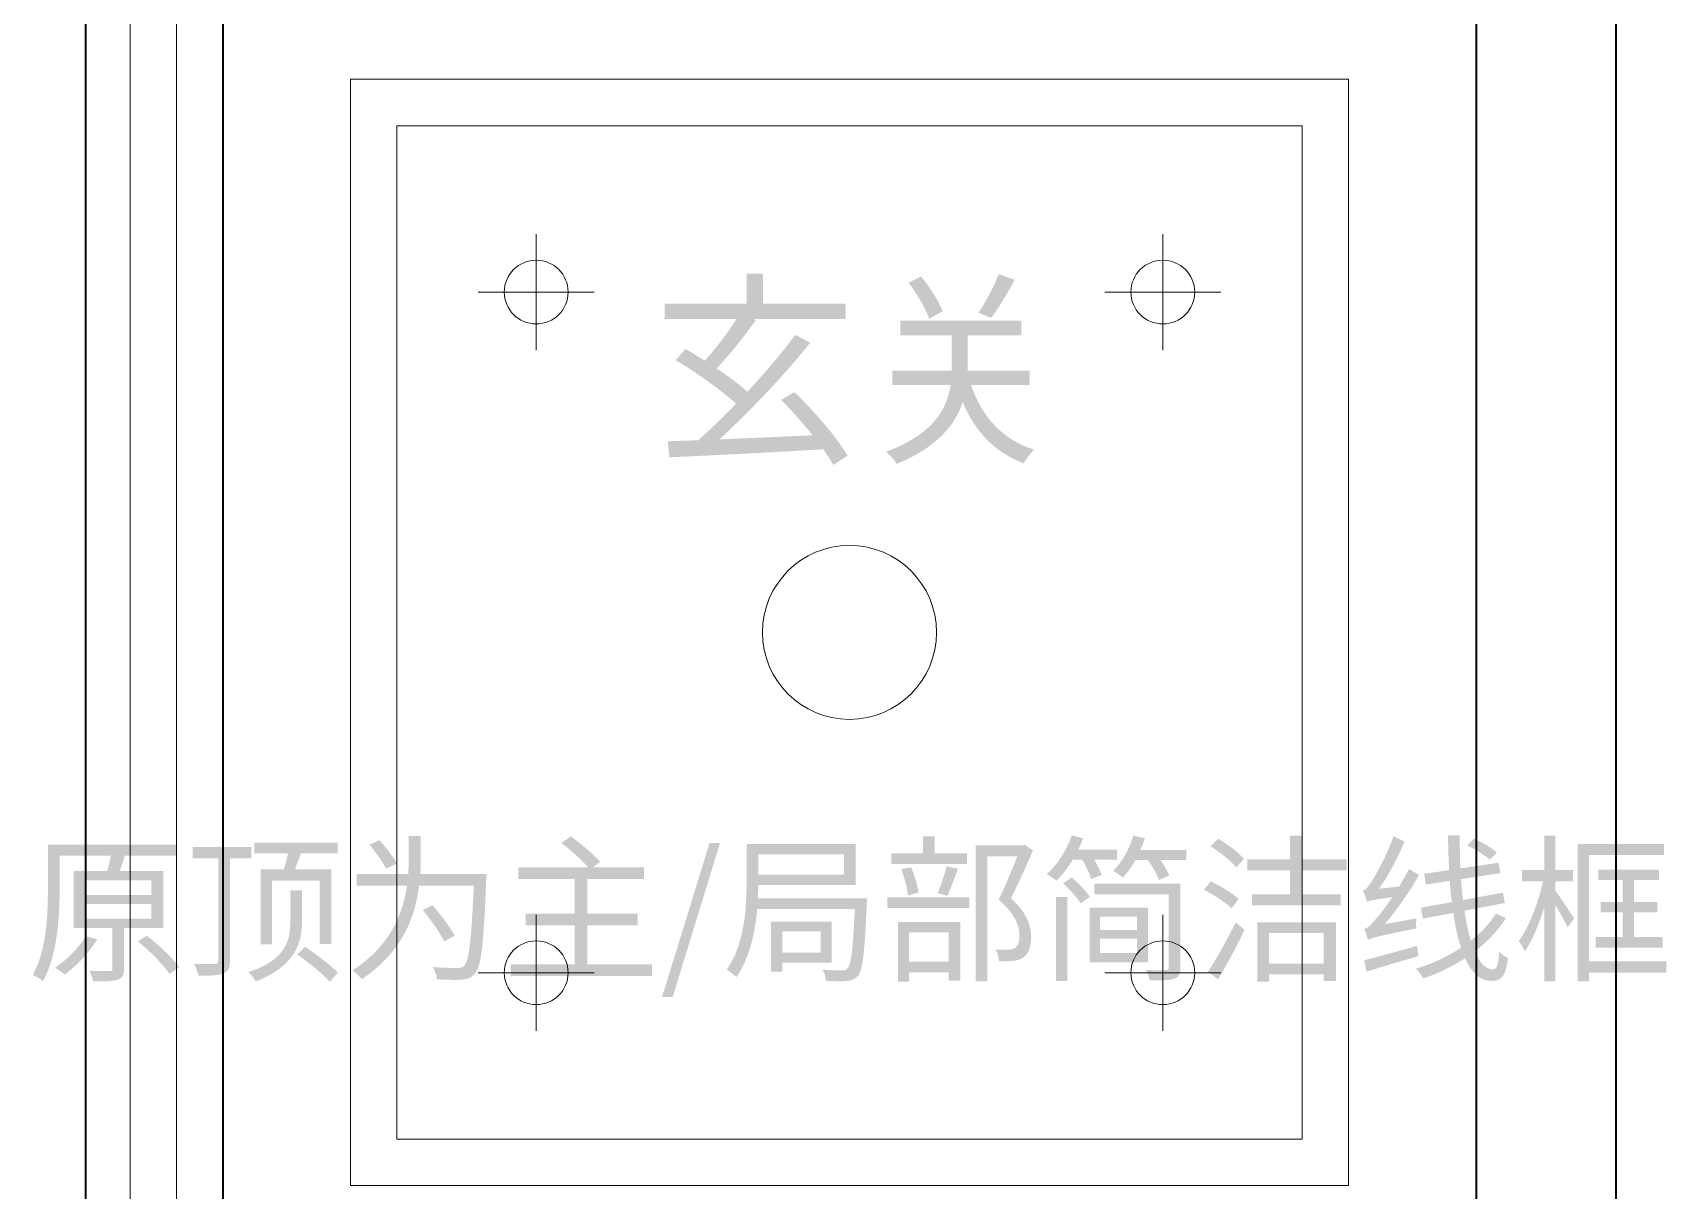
# Model space of a CAD drawing. Header units: millimetres. Extents: x -4600 to 229000, y -4300 to 19460.
# Drawn here: x 167942 to 170758, y 2012 to 4008 of the extents above; entities that cross this region are included whole.
import ezdxf

# ---------------------------------------------------------------- set-up
doc = ezdxf.new("R2010")
doc.units = ezdxf.units.MM
doc.header["$LTSCALE"] = 100
for name, color, linetype, lineweight in [('A-EX-WALL', 7, 'Continuous', 35), ('A-EX-WINDOW', 4, 'Continuous', 18), ('A-TEXT', 7, 'Continuous', 18), ('R2-CEILING', 4, 'Continuous', 18), ('R2-LIGHT', 2, 'Continuous', 18)]:
    doc.layers.add(name, color=color, linetype=linetype, lineweight=lineweight)

# ---------------------------------------------------------------- blocks, each defined once
blk = doc.blocks.new('SOURCE_PROPOSED')
at = {"layer": 'A-EX-WALL'}
for p, q in [((10430, 2470), (10430, 0)), ((8270, 2347.6), (8270, 0)), ((8033.6, -240.9), (8033.6, 2328.5)), ((10670.9, 2328.5), (10670.9, -240.9))]:
    blk.add_line(p, q, dxfattribs=at)
at = {"layer": 'A-EX-WINDOW'}
for p, q in [((8109.9, 0), (8109.9, 2347.6)), ((8189.9, 0), (8189.9, 2347.6))]:
    blk.add_line(p, q, dxfattribs=at)
blk = doc.blocks.new('R2_CEILING')
at = {"layer": 'A-TEXT'}
h = blk.add_hatch(color=256, dxfattribs=at)
edge = h.paths.add_edge_path()
edge.add_spline(control_points=[(9050.6, 1643.2), (9085.4, 1622.6), (9128, 1592.1), (9154.6, 1568.3)], knot_values=[0, 0, 0, 0, 1, 1, 1, 1], degree=3, periodic=0)
edge.add_spline(control_points=[(9154.6, 1568.3), (9132.2, 1544.9), (9109.5, 1523.3), (9088.9, 1505.2)], knot_values=[0, 0, 0, 0, 1, 1, 1, 1], degree=3, periodic=0)
edge.add_line((9088.9, 1505.2), (9036.8, 1503.4))
edge.add_line((9036.8, 1503.4), (9039.6, 1475.7))
edge.add_spline(control_points=[(9039.6, 1475.7), (9107.4, 1478.9), (9208.5, 1483.9), (9305, 1489.6)], knot_values=[0, 0, 0, 0, 1, 1, 1, 1], degree=3, periodic=0)
edge.add_spline(control_points=[(9305, 1489.6), (9311.7, 1479.6), (9317.7, 1470.8), (9322.3, 1462.6)], knot_values=[0, 0, 0, 0, 1, 1, 1, 1], degree=3, periodic=0)
edge.add_line((9322.3, 1462.6), (9346.8, 1478.6))
edge.add_spline(control_points=[(9346.8, 1478.6), (9328.7, 1509.1), (9290.4, 1554.5), (9254.9, 1588.2)], knot_values=[0, 0, 0, 0, 1, 1, 1, 1], degree=3, periodic=0)
edge.add_line((9254.9, 1588.2), (9231.9, 1574.7))
edge.add_spline(control_points=[(9231.9, 1574.7), (9250, 1557), (9269.5, 1535), (9286.5, 1513.7)], knot_values=[0, 0, 0, 0, 1, 1, 1, 1], degree=3, periodic=0)
edge.add_line((9286.5, 1513.7), (9125.5, 1506.6))
edge.add_spline(control_points=[(9125.5, 1506.6), (9177.3, 1553.8), (9238.3, 1618.3), (9282.3, 1673.3)], knot_values=[0, 0, 0, 0, 1, 1, 1, 1], degree=3, periodic=0)
edge.add_line((9282.3, 1673.3), (9256.4, 1686.8))
edge.add_spline(control_points=[(9256.4, 1686.8), (9234, 1656.6), (9204.9, 1621.9), (9174.1, 1588.9)], knot_values=[0, 0, 0, 0, 1, 1, 1, 1], degree=3, periodic=0)
edge.add_spline(control_points=[(9174.1, 1588.9), (9160.2, 1601.3), (9141.1, 1615.5), (9120.9, 1629)], knot_values=[0, 0, 0, 0, 1, 1, 1, 1], degree=3, periodic=0)
edge.add_spline(control_points=[(9120.9, 1629), (9142.9, 1651.7), (9168.7, 1684.7), (9188.6, 1712.3)], knot_values=[0, 0, 0, 0, 1, 1, 1, 1], degree=3, periodic=0)
edge.add_line((9188.6, 1712.3), (9183.6, 1714.5))
edge.add_line((9183.6, 1714.5), (9343.6, 1714.5))
edge.add_line((9343.6, 1714.5), (9343.6, 1740.7))
edge.add_line((9343.6, 1740.7), (9200.7, 1740.7))
edge.add_line((9200.7, 1740.7), (9200.7, 1792.5))
edge.add_line((9200.7, 1792.5), (9173, 1792.5))
edge.add_line((9173, 1792.5), (9173, 1740.7))
edge.add_line((9173, 1740.7), (9031.5, 1740.7))
edge.add_line((9031.5, 1740.7), (9031.5, 1714.5))
edge.add_line((9031.5, 1714.5), (9155.3, 1714.5))
edge.add_spline(control_points=[(9155.3, 1714.5), (9140.4, 1691), (9119.4, 1663), (9100.6, 1642.4)], knot_values=[0, 0, 0, 0, 1, 1, 1, 1], degree=3, periodic=0)
edge.add_spline(control_points=[(9100.6, 1642.4), (9089.3, 1649.5), (9077.9, 1656.6), (9067.3, 1662.7)], knot_values=[0, 0, 0, 0, 1, 1, 1, 1], degree=3, periodic=0)
edge.add_line((9067.3, 1662.7), (9050.6, 1643.2))
h = blk.add_hatch(color=256, dxfattribs=at)
edge = h.paths.add_edge_path()
edge.add_spline(control_points=[(9451.8, 1776.9), (9466.3, 1758.1), (9481.2, 1732.2), (9487.3, 1714.8)], knot_values=[0, 0, 0, 0, 1, 1, 1, 1], degree=3, periodic=0)
edge.add_line((9487.3, 1714.8), (9510.7, 1727.6))
edge.add_spline(control_points=[(9510.7, 1727.6), (9504.3, 1744.2), (9488.7, 1769.4), (9473.4, 1787.5)], knot_values=[0, 0, 0, 0, 1, 1, 1, 1], degree=3, periodic=0)
edge.add_line((9473.4, 1787.5), (9451.8, 1776.9))
h = blk.add_hatch(color=256, dxfattribs=at)
edge = h.paths.add_edge_path()
edge.add_spline(control_points=[(9607.2, 1791.4), (9599.4, 1771.2), (9584.5, 1742.8), (9572.4, 1725.1)], knot_values=[0, 0, 0, 0, 1, 1, 1, 1], degree=3, periodic=0)
edge.add_line((9572.4, 1725.1), (9594, 1716.2))
edge.add_spline(control_points=[(9594, 1716.2), (9606.8, 1732.9), (9622.1, 1758.8), (9634.8, 1781.8)], knot_values=[0, 0, 0, 0, 1, 1, 1, 1], degree=3, periodic=0)
edge.add_line((9634.8, 1781.8), (9607.2, 1791.4))
h = blk.add_hatch(color=256, dxfattribs=at)
edge = h.paths.add_edge_path()
edge.add_line((9424.1, 1625.4), (9424.1, 1600.2))
edge.add_line((9424.1, 1600.2), (9524.2, 1600.2))
edge.add_spline(control_points=[(9524.2, 1600.2), (9518.5, 1560.5), (9496.1, 1516.5), (9413.1, 1485.3)], knot_values=[0, 0, 0, 0, 1, 1, 1, 1], degree=3, periodic=0)
edge.add_spline(control_points=[(9413.1, 1485.3), (9419.5, 1480), (9428, 1470.4), (9431.6, 1464.4)], knot_values=[0, 0, 0, 0, 1, 1, 1, 1], degree=3, periodic=0)
edge.add_spline(control_points=[(9431.6, 1464.4), (9502.2, 1493.8), (9532.7, 1532.5), (9545.1, 1571.1)], knot_values=[0, 0, 0, 0, 1, 1, 1, 1], degree=3, periodic=0)
edge.add_spline(control_points=[(9545.1, 1571.1), (9566, 1520.4), (9600.1, 1484.2), (9650.4, 1465.4)], knot_values=[0, 0, 0, 0, 1, 1, 1, 1], degree=3, periodic=0)
edge.add_spline(control_points=[(9650.4, 1465.4), (9654.3, 1472.9), (9662.1, 1483.2), (9668.5, 1488.9)], knot_values=[0, 0, 0, 0, 1, 1, 1, 1], degree=3, periodic=0)
edge.add_spline(control_points=[(9668.5, 1488.9), (9613.5, 1505.9), (9578.1, 1546), (9559.6, 1600.2)], knot_values=[0, 0, 0, 0, 1, 1, 1, 1], degree=3, periodic=0)
edge.add_line((9559.6, 1600.2), (9660.4, 1600.2))
edge.add_line((9660.4, 1600.2), (9660.4, 1625.4))
edge.add_line((9660.4, 1625.4), (9553.6, 1625.4))
edge.add_line((9553.6, 1625.4), (9553.6, 1631.8))
edge.add_line((9553.6, 1631.8), (9553.6, 1686.1))
edge.add_line((9553.6, 1686.1), (9646.2, 1686.1))
edge.add_line((9646.2, 1686.1), (9646.2, 1711.6))
edge.add_line((9646.2, 1711.6), (9437.6, 1711.6))
edge.add_line((9437.6, 1711.6), (9437.6, 1686.1))
edge.add_line((9437.6, 1686.1), (9526.3, 1686.1))
edge.add_line((9526.3, 1686.1), (9526.3, 1632.2))
edge.add_line((9526.3, 1632.2), (9526.3, 1625.4))
edge.add_line((9526.3, 1625.4), (9424.1, 1625.4))
h = blk.add_hatch(color=256, dxfattribs=at)
edge = h.paths.add_edge_path()
edge.add_line((8590.4, 822.5), (8590.4, 790.3))
edge.add_spline(control_points=[(8590.4, 790.3), (8590.4, 779.9), (8590.1, 769), (8589.3, 757.3)], knot_values=[0, 0, 0, 0, 1, 1, 1, 1], degree=3, periodic=0)
edge.add_line((8589.3, 757.3), (8500.6, 757.3))
edge.add_line((8500.6, 757.3), (8500.6, 736.8))
edge.add_line((8500.6, 736.8), (8587.1, 736.8))
edge.add_spline(control_points=[(8587.1, 736.8), (8580.3, 688.2), (8558.7, 633.4), (8493.2, 590.8)], knot_values=[0, 0, 0, 0, 1, 1, 1, 1], degree=3, periodic=0)
edge.add_spline(control_points=[(8493.2, 590.8), (8498.2, 587.5), (8505.8, 580.5), (8509.3, 575.8)], knot_values=[0, 0, 0, 0, 1, 1, 1, 1], degree=3, periodic=0)
edge.add_spline(control_points=[(8509.3, 575.8), (8579.2, 622.2), (8601.6, 683.3), (8608.1, 736.8)], knot_values=[0, 0, 0, 0, 1, 1, 1, 1], degree=3, periodic=0)
edge.add_line((8608.1, 736.8), (8702.3, 736.8))
edge.add_spline(control_points=[(8702.3, 736.8), (8698.4, 644), (8694.1, 607.5), (8685.9, 599)], knot_values=[0, 0, 0, 0, 1, 1, 1, 1], degree=3, periodic=0)
edge.add_spline(control_points=[(8685.9, 599), (8682.9, 595.7), (8679.9, 594.9), (8673.9, 595.2)], knot_values=[0, 0, 0, 0, 1, 1, 1, 1], degree=3, periodic=0)
edge.add_spline(control_points=[(8673.9, 595.2), (8667.3, 595.2), (8650.1, 595.2), (8631.6, 596.8)], knot_values=[0, 0, 0, 0, 1, 1, 1, 1], degree=3, periodic=0)
edge.add_spline(control_points=[(8631.6, 596.8), (8635.7, 590.8), (8638.4, 581.8), (8638.7, 575.5)], knot_values=[0, 0, 0, 0, 1, 1, 1, 1], degree=3, periodic=0)
edge.add_spline(control_points=[(8638.7, 575.5), (8655.6, 574.7), (8672.8, 574.2), (8682.3, 575)], knot_values=[0, 0, 0, 0, 1, 1, 1, 1], degree=3, periodic=0)
edge.add_spline(control_points=[(8682.3, 575), (8692.4, 576.1), (8698.7, 578.3), (8705, 586.2)], knot_values=[0, 0, 0, 0, 1, 1, 1, 1], degree=3, periodic=0)
edge.add_spline(control_points=[(8705, 586.2), (8715.6, 598.7), (8719.4, 637.2), (8723.8, 746.6)], knot_values=[0, 0, 0, 0, 1, 1, 1, 1], degree=3, periodic=0)
edge.add_spline(control_points=[(8723.8, 746.6), (8723.8, 749.9), (8724.1, 757.3), (8724.1, 757.3)], knot_values=[0, 0, 0, 0, 1, 1, 1, 1], degree=3, periodic=0)
edge.add_line((8724.1, 757.3), (8610.3, 757.3))
edge.add_spline(control_points=[(8610.3, 757.3), (8610.8, 768.7), (8611.1, 779.9), (8611.1, 790)], knot_values=[0, 0, 0, 0, 1, 1, 1, 1], degree=3, periodic=0)
edge.add_line((8611.1, 790), (8611.1, 822.5))
edge.add_line((8611.1, 822.5), (8590.4, 822.5))
edge = h.paths.add_edge_path(flags=0)
edge.add_spline(control_points=[(8614.4, 695.1), (8628.3, 678.4), (8644.4, 655.5), (8651.5, 641)], knot_values=[0, 0, 0, 0, 1, 1, 1, 1], degree=3, periodic=0)
edge.add_line((8651.5, 641), (8669.5, 650.8))
edge.add_spline(control_points=[(8669.5, 650.8), (8662.1, 665), (8645.5, 687.1), (8631.3, 703.2)], knot_values=[0, 0, 0, 0, 1, 1, 1, 1], degree=3, periodic=0)
edge.add_line((8631.3, 703.2), (8614.4, 695.1))
edge = h.paths.add_edge_path(flags=0)
edge.add_spline(control_points=[(8522.4, 807.7), (8533.4, 794.9), (8545.6, 777.5), (8551.1, 766.3)], knot_values=[0, 0, 0, 0, 1, 1, 1, 1], degree=3, periodic=0)
edge.add_line((8551.1, 766.3), (8569.6, 775.3))
edge.add_spline(control_points=[(8569.6, 775.3), (8563.9, 786.5), (8551.1, 803.4), (8539.9, 815.4)], knot_values=[0, 0, 0, 0, 1, 1, 1, 1], degree=3, periodic=0)
edge.add_line((8539.9, 815.4), (8522.4, 807.7))
h = blk.add_hatch(color=256, dxfattribs=at)
edge = h.paths.add_edge_path()
edge.add_spline(control_points=[(8853.1, 810.7), (8869.8, 798.5), (8888.9, 781), (8899.8, 768.4)], knot_values=[0, 0, 0, 0, 1, 1, 1, 1], degree=3, periodic=0)
edge.add_line((8899.8, 768.4), (8779.2, 768.4))
edge.add_line((8779.2, 768.4), (8779.2, 748.5))
edge.add_line((8779.2, 748.5), (8876.3, 748.5))
edge.add_line((8876.3, 748.5), (8876.3, 688.5))
edge.add_line((8876.3, 688.5), (8791.7, 688.5))
edge.add_line((8791.7, 688.5), (8791.7, 668.6))
edge.add_line((8791.7, 668.6), (8876.3, 668.6))
edge.add_line((8876.3, 668.6), (8876.3, 601.2))
edge.add_line((8876.3, 601.2), (8766.4, 601.2))
edge.add_line((8766.4, 601.2), (8766.4, 581.3))
edge.add_line((8766.4, 581.3), (9009.8, 581.3))
edge.add_line((9009.8, 581.3), (9009.8, 601.2))
edge.add_line((9009.8, 601.2), (8898.4, 601.2))
edge.add_line((8898.4, 601.2), (8898.4, 668.6))
edge.add_line((8898.4, 668.6), (8984.7, 668.6))
edge.add_line((8984.7, 668.6), (8984.7, 688.5))
edge.add_line((8984.7, 688.5), (8898.4, 688.5))
edge.add_line((8898.4, 688.5), (8898.4, 748.5))
edge.add_line((8898.4, 748.5), (8995.8, 748.5))
edge.add_line((8995.8, 748.5), (8995.8, 768.4))
edge.add_line((8995.8, 768.4), (8907.2, 768.4))
edge.add_line((8907.2, 768.4), (8920.3, 778))
edge.add_spline(control_points=[(8920.3, 778), (8909.3, 790.8), (8887.2, 809.4), (8869.8, 821.9)], knot_values=[0, 0, 0, 0, 1, 1, 1, 1], degree=3, periodic=0)
edge.add_line((8869.8, 821.9), (8853.1, 810.7))
for points in [[(9476.9, 821.9), (9476.9, 792.7), (9422, 792.7), (9422, 774.5), (9552.5, 774.5), (9552.5, 792.7), (9496.8, 792.7), (9496.8, 821.9), (9476.9, 821.9)], [(10109.3, 823), (10109.3, 782.6), (10035.7, 782.6), (10035.7, 763.3), (10109.3, 763.3), (10109.3, 722.1), (10043.9, 722.1), (10043.9, 703), (10196.4, 703), (10196.4, 722.1), (10130.4, 722.1), (10130.4, 763.3), (10207, 763.3), (10207, 782.6), (10130.4, 782.6), (10130.4, 823), (10109.3, 823)], [(9026.9, 545), (9045.2, 545), (9126.8, 810.5), (9108.8, 810.5), (9026.9, 545)], [(9415.2, 717.2), (9415.2, 698.6), (9556.3, 698.6), (9556.3, 717.2), (9415.2, 717.2)], [(9705.8, 717.7), (9705.8, 572.5), (9725.7, 572.5), (9725.7, 717.7), (9705.8, 717.7)]]:
    blk.add_hatch(color=256, dxfattribs=at).paths.add_polyline_path(points)
h = blk.add_hatch(color=256, dxfattribs=at)
edge = h.paths.add_edge_path()
edge.add_spline(control_points=[(9733.1, 823.8), (9724.1, 797.9), (9708.3, 773.1), (9690, 757)], knot_values=[0, 0, 0, 0, 1, 1, 1, 1], degree=3, periodic=0)
edge.add_spline(control_points=[(9690, 757), (9694.6, 754.5), (9702.8, 748.8), (9706.9, 745.5)], knot_values=[0, 0, 0, 0, 1, 1, 1, 1], degree=3, periodic=0)
edge.add_spline(control_points=[(9706.9, 745.5), (9716.7, 755.4), (9726.5, 767.9), (9735, 781.8)], knot_values=[0, 0, 0, 0, 1, 1, 1, 1], degree=3, periodic=0)
edge.add_line((9735, 781.8), (9751.4, 781.8))
edge.add_spline(control_points=[(9751.4, 781.8), (9757.6, 770.6), (9763.9, 757.3), (9766.6, 748.3)], knot_values=[0, 0, 0, 0, 1, 1, 1, 1], degree=3, periodic=0)
edge.add_line((9766.6, 748.3), (9784.7, 755.6))
edge.add_spline(control_points=[(9784.7, 755.6), (9782.2, 762.7), (9777.3, 772.5), (9772.1, 781.8)], knot_values=[0, 0, 0, 0, 1, 1, 1, 1], degree=3, periodic=0)
edge.add_line((9772.1, 781.8), (9811.1, 781.8))
edge.add_line((9811.1, 781.8), (9811.1, 799))
edge.add_line((9811.1, 799), (9744.3, 799))
edge.add_spline(control_points=[(9744.3, 799), (9747.3, 805.6), (9750, 812.1), (9752.5, 818.9)], knot_values=[0, 0, 0, 0, 1, 1, 1, 1], degree=3, periodic=0)
edge.add_line((9752.5, 818.9), (9733.1, 823.8))
h = blk.add_hatch(color=256, dxfattribs=at)
edge = h.paths.add_edge_path()
edge.add_spline(control_points=[(9839.2, 823.3), (9832.4, 799.8), (9819.8, 777.5), (9804.3, 762.4)], knot_values=[0, 0, 0, 0, 1, 1, 1, 1], degree=3, periodic=0)
edge.add_spline(control_points=[(9804.3, 762.4), (9809.5, 760), (9817.7, 754.3), (9821.2, 751)], knot_values=[0, 0, 0, 0, 1, 1, 1, 1], degree=3, periodic=0)
edge.add_spline(control_points=[(9821.2, 751), (9828.9, 759.2), (9836.5, 769.8), (9843, 781.5)], knot_values=[0, 0, 0, 0, 1, 1, 1, 1], degree=3, periodic=0)
edge.add_line((9843, 781.5), (9864.1, 781.5))
edge.add_spline(control_points=[(9864.1, 781.5), (9872.2, 770.1), (9880.2, 756.2), (9883.4, 746.9)], knot_values=[0, 0, 0, 0, 1, 1, 1, 1], degree=3, periodic=0)
edge.add_line((9883.4, 746.9), (9901.2, 754.8))
edge.add_spline(control_points=[(9901.2, 754.8), (9898.2, 762.2), (9892.2, 772), (9885.9, 781.5)], knot_values=[0, 0, 0, 0, 1, 1, 1, 1], degree=3, periodic=0)
edge.add_line((9885.9, 781.5), (9930.4, 781.5))
edge.add_line((9930.4, 781.5), (9930.4, 798.7))
edge.add_line((9930.4, 798.7), (9851.5, 798.7))
edge.add_spline(control_points=[(9851.5, 798.7), (9854.2, 805.3), (9856.7, 812.1), (9858.9, 818.9)], knot_values=[0, 0, 0, 0, 1, 1, 1, 1], degree=3, periodic=0)
edge.add_line((9858.9, 818.9), (9839.2, 823.3))
h = blk.add_hatch(color=256, dxfattribs=at)
edge = h.paths.add_edge_path()
edge.add_spline(control_points=[(9972.1, 805), (9988.5, 794.9), (10007.8, 779.6), (10016.6, 768.4)], knot_values=[0, 0, 0, 0, 1, 1, 1, 1], degree=3, periodic=0)
edge.add_line((10016.6, 768.4), (10029.9, 783.2))
edge.add_spline(control_points=[(10029.9, 783.2), (10020.9, 794.1), (10001.6, 808.8), (9985.2, 818.1)], knot_values=[0, 0, 0, 0, 1, 1, 1, 1], degree=3, periodic=0)
edge.add_line((9985.2, 818.1), (9972.1, 805))
h = blk.add_hatch(color=256, dxfattribs=at)
edge = h.paths.add_edge_path()
edge.add_spline(control_points=[(10242, 709.2), (10245.8, 711.1), (10252.3, 712.8), (10285.6, 717.2)], knot_values=[0, 0, 0, 0, 1, 1, 1, 1], degree=3, periodic=0)
edge.add_spline(control_points=[(10285.6, 717.2), (10273.6, 699.4), (10263, 685.8), (10257.8, 680.3)], knot_values=[0, 0, 0, 0, 1, 1, 1, 1], degree=3, periodic=0)
edge.add_spline(control_points=[(10257.8, 680.3), (10249.3, 670.2), (10243, 663.4), (10237, 662.3)], knot_values=[0, 0, 0, 0, 1, 1, 1, 1], degree=3, periodic=0)
edge.add_spline(control_points=[(10237, 662.3), (10239.5, 657.1), (10242.5, 647.6), (10243.6, 643.5)], knot_values=[0, 0, 0, 0, 1, 1, 1, 1], degree=3, periodic=0)
edge.add_spline(control_points=[(10243.6, 643.5), (10249.3, 646.8), (10258.6, 649.5), (10327.1, 663.4)], knot_values=[0, 0, 0, 0, 1, 1, 1, 1], degree=3, periodic=0)
edge.add_spline(control_points=[(10327.1, 663.4), (10326.5, 667.5), (10326.5, 675.1), (10327.1, 680.6)], knot_values=[0, 0, 0, 0, 1, 1, 1, 1], degree=3, periodic=0)
edge.add_line((10327.1, 680.6), (10272.8, 670.8))
edge.add_spline(control_points=[(10272.8, 670.8), (10293.5, 695.3), (10314.3, 725.3), (10331.7, 755.4)], knot_values=[0, 0, 0, 0, 1, 1, 1, 1], degree=3, periodic=0)
edge.add_line((10331.7, 755.4), (10314.5, 765.7))
edge.add_spline(control_points=[(10314.5, 765.7), (10309.3, 755.6), (10303.3, 745.3), (10297.3, 735.4)], knot_values=[0, 0, 0, 0, 1, 1, 1, 1], degree=3, periodic=0)
edge.add_line((10297.3, 735.4), (10262.7, 731.9))
edge.add_spline(control_points=[(10262.7, 731.9), (10279.1, 755.1), (10294.9, 784.5), (10306.6, 813.2)], knot_values=[0, 0, 0, 0, 1, 1, 1, 1], degree=3, periodic=0)
edge.add_line((10306.6, 813.2), (10287.5, 822.2))
edge.add_spline(control_points=[(10287.5, 822.2), (10276.6, 789.5), (10256.7, 754.5), (10250.7, 745.5), (10244.7, 736.3), (10240, 730), (10235.1, 728.6)], knot_values=[0, 0, 0, 0, 1, 1, 1, 2, 2, 2, 2], degree=3, periodic=0)
edge.add_spline(control_points=[(10235.1, 728.6), (10237.6, 723.2), (10240.9, 713.3), (10242, 709.2)], knot_values=[0, 0, 0, 0, 1, 1, 1, 1], degree=3, periodic=0)
h = blk.add_hatch(color=256, dxfattribs=at)
edge = h.paths.add_edge_path()
edge.add_spline(control_points=[(10464.3, 689), (10453.4, 671.9), (10438.7, 656), (10420.9, 642.4)], knot_values=[0, 0, 0, 0, 1, 1, 1, 1], degree=3, periodic=0)
edge.add_spline(control_points=[(10420.9, 642.4), (10416.6, 656.9), (10412.8, 674.3), (10410, 694)], knot_values=[0, 0, 0, 0, 1, 1, 1, 1], degree=3, periodic=0)
edge.add_line((10410, 694), (10479.6, 707.1))
edge.add_line((10479.6, 707.1), (10476.3, 725.1))
edge.add_line((10476.3, 725.1), (10407.6, 712.2))
edge.add_spline(control_points=[(10407.6, 712.2), (10406.2, 723.7), (10404.8, 735.7), (10404, 748.3)], knot_values=[0, 0, 0, 0, 1, 1, 1, 1], degree=3, periodic=0)
edge.add_line((10404, 748.3), (10472, 758.6))
edge.add_line((10472, 758.6), (10468.7, 776.6))
edge.add_line((10468.7, 776.6), (10402.9, 766.8))
edge.add_spline(control_points=[(10402.9, 766.8), (10402.1, 785.1), (10401.8, 803.9), (10401.8, 823.6)], knot_values=[0, 0, 0, 0, 1, 1, 1, 1], degree=3, periodic=0)
edge.add_line((10401.8, 823.6), (10381.7, 823.6))
edge.add_spline(control_points=[(10381.7, 823.6), (10381.9, 803.1), (10382.5, 783.2), (10383.6, 763.8)], knot_values=[0, 0, 0, 0, 1, 1, 1, 1], degree=3, periodic=0)
edge.add_line((10383.6, 763.8), (10340.5, 757.5))
edge.add_line((10340.5, 757.5), (10343.7, 739))
edge.add_line((10343.7, 739), (10384.7, 745.3))
edge.add_spline(control_points=[(10384.7, 745.3), (10385.5, 732.7), (10386.8, 720.4), (10388.2, 708.7)], knot_values=[0, 0, 0, 0, 1, 1, 1, 1], degree=3, periodic=0)
edge.add_line((10388.2, 708.7), (10335, 698.9))
edge.add_line((10335, 698.9), (10338.3, 680.3))
edge.add_line((10338.3, 680.3), (10390.7, 690.1))
edge.add_spline(control_points=[(10390.7, 690.1), (10393.9, 667.5), (10398.3, 647), (10404, 630.1)], knot_values=[0, 0, 0, 0, 1, 1, 1, 1], degree=3, periodic=0)
edge.add_spline(control_points=[(10404, 630.1), (10380.8, 614.6), (10354.1, 602.3), (10326.3, 593.8)], knot_values=[0, 0, 0, 0, 1, 1, 1, 1], degree=3, periodic=0)
edge.add_spline(control_points=[(10326.3, 593.8), (10331.2, 589.2), (10336.4, 581.8), (10339.1, 576.9)], knot_values=[0, 0, 0, 0, 1, 1, 1, 1], degree=3, periodic=0)
edge.add_spline(control_points=[(10339.1, 576.9), (10364.7, 585.9), (10389, 597.6), (10410.8, 611.8)], knot_values=[0, 0, 0, 0, 1, 1, 1, 1], degree=3, periodic=0)
edge.add_spline(control_points=[(10410.8, 611.8), (10422, 587.3), (10436.8, 572.8), (10456.1, 572.8), (10475, 572.8), (10481.2, 581.8), (10485.1, 612.4)], knot_values=[0, 0, 0, 0, 1, 1, 1, 2, 2, 2, 2], degree=3, periodic=0)
edge.add_spline(control_points=[(10485.1, 612.4), (10480.4, 614.3), (10473.9, 618.7), (10469.8, 623.3)], knot_values=[0, 0, 0, 0, 1, 1, 1, 1], degree=3, periodic=0)
edge.add_spline(control_points=[(10469.8, 623.3), (10468.4, 599), (10465.7, 592.7), (10458.3, 592.7), (10446.3, 592.7), (10436.2, 603.9), (10427.8, 623.8)], knot_values=[0, 0, 0, 0, 1, 1, 1, 2, 2, 2, 2], degree=3, periodic=0)
edge.add_spline(control_points=[(10427.8, 623.8), (10449.3, 640.2), (10467.9, 659.6), (10481.5, 680.9)], knot_values=[0, 0, 0, 0, 1, 1, 1, 1], degree=3, periodic=0)
edge.add_line((10481.5, 680.9), (10464.3, 689))
edge = h.paths.add_edge_path(flags=0)
edge.add_spline(control_points=[(10414.4, 806.6), (10428, 800.1), (10445.2, 789.5), (10454, 781.8)], knot_values=[0, 0, 0, 0, 1, 1, 1, 1], degree=3, periodic=0)
edge.add_line((10454, 781.8), (10466, 794.6))
edge.add_spline(control_points=[(10466, 794.6), (10457.2, 802), (10439.8, 812.1), (10426.4, 818.1)], knot_values=[0, 0, 0, 0, 1, 1, 1, 1], degree=3, periodic=0)
edge.add_line((10426.4, 818.1), (10414.4, 806.6))
h = blk.add_hatch(color=256, dxfattribs=at)
edge = h.paths.add_edge_path()
edge.add_line((10547.5, 823), (10547.5, 763.8))
edge.add_line((10547.5, 763.8), (10509.3, 763.8))
edge.add_line((10509.3, 763.8), (10509.3, 744.7))
edge.add_line((10509.3, 744.7), (10545.4, 744.7))
edge.add_spline(control_points=[(10545.4, 744.7), (10537.4, 707.6), (10520.8, 664.5), (10503.6, 641.6)], knot_values=[0, 0, 0, 0, 1, 1, 1, 1], degree=3, periodic=0)
edge.add_spline(control_points=[(10503.6, 641.6), (10506.9, 636.9), (10511.8, 629.3), (10514, 623.8)], knot_values=[0, 0, 0, 0, 1, 1, 1, 1], degree=3, periodic=0)
edge.add_spline(control_points=[(10514, 623.8), (10526.5, 641.6), (10538.3, 670.2), (10547.5, 699.7)], knot_values=[0, 0, 0, 0, 1, 1, 1, 1], degree=3, periodic=0)
edge.add_line((10547.5, 699.7), (10547.5, 572.3))
edge.add_line((10547.5, 572.3), (10566.4, 572.3))
edge.add_line((10566.4, 572.3), (10566.4, 704.3))
edge.add_spline(control_points=[(10566.4, 704.3), (10574.3, 690.7), (10583.8, 674), (10587.7, 665.3)], knot_values=[0, 0, 0, 0, 1, 1, 1, 1], degree=3, periodic=0)
edge.add_line((10587.7, 665.3), (10599.1, 680.6))
edge.add_spline(control_points=[(10599.1, 680.6), (10594.2, 688), (10573.7, 719.1), (10566.4, 728.9)], knot_values=[0, 0, 0, 0, 1, 1, 1, 1], degree=3, periodic=0)
edge.add_line((10566.4, 728.9), (10566.4, 744.7))
edge.add_line((10566.4, 744.7), (10596.9, 744.7))
edge.add_line((10596.9, 744.7), (10596.9, 763.8))
edge.add_line((10596.9, 763.8), (10566.4, 763.8))
edge.add_line((10566.4, 763.8), (10566.4, 823))
edge.add_line((10566.4, 823), (10547.5, 823))
h = blk.add_hatch(color=256, dxfattribs=at)
edge = h.paths.add_edge_path()
edge.add_line((8013, 762.4), (8013, 663.9))
edge.add_line((8013, 663.9), (8079.6, 663.9))
edge.add_line((8079.6, 663.9), (8079.6, 594.4))
edge.add_spline(control_points=[(8079.6, 594.4), (8079.6, 591.1), (8078.5, 590), (8074.4, 589.7)], knot_values=[0, 0, 0, 0, 1, 1, 1, 1], degree=3, periodic=0)
edge.add_spline(control_points=[(8074.4, 589.7), (8070.3, 589.7), (8056.1, 589.7), (8040, 590)], knot_values=[0, 0, 0, 0, 1, 1, 1, 1], degree=3, periodic=0)
edge.add_spline(control_points=[(8040, 590), (8042.8, 584.8), (8045.5, 577.2), (8046.3, 572)], knot_values=[0, 0, 0, 0, 1, 1, 1, 1], degree=3, periodic=0)
edge.add_spline(control_points=[(8046.3, 572), (8067.6, 572), (8081, 572), (8089.2, 575), (8097.3, 578), (8099.5, 583.5), (8099.5, 594.1)], knot_values=[0, 0, 0, 0, 1, 1, 1, 2, 2, 2, 2], degree=3, periodic=0)
edge.add_line((8099.5, 594.1), (8099.5, 663.9))
edge.add_line((8099.5, 663.9), (8167.5, 663.9))
edge.add_line((8167.5, 663.9), (8167.5, 762.4))
edge.add_line((8167.5, 762.4), (8092.4, 762.4))
edge.add_spline(control_points=[(8092.4, 762.4), (8095.2, 770.6), (8098.2, 779.9), (8100.9, 788.9)], knot_values=[0, 0, 0, 0, 1, 1, 1, 1], degree=3, periodic=0)
edge.add_line((8100.9, 788.9), (8189.8, 788.9))
edge.add_line((8189.8, 788.9), (8189.8, 808))
edge.add_line((8189.8, 808), (7968.3, 808))
edge.add_line((7968.3, 808), (7968.3, 728.9))
edge.add_spline(control_points=[(7968.3, 728.9), (7968.3, 686), (7966.1, 625.7), (7942.1, 582.9)], knot_values=[0, 0, 0, 0, 1, 1, 1, 1], degree=3, periodic=0)
edge.add_spline(control_points=[(7942.1, 582.9), (7947, 581), (7956, 575.8), (7959.8, 572.5)], knot_values=[0, 0, 0, 0, 1, 1, 1, 1], degree=3, periodic=0)
edge.add_spline(control_points=[(7959.8, 572.5), (7984.9, 617.3), (7988.5, 683.6), (7988.5, 728.9)], knot_values=[0, 0, 0, 0, 1, 1, 1, 1], degree=3, periodic=0)
edge.add_line((7988.5, 728.9), (7988.5, 788.9))
edge.add_line((7988.5, 788.9), (8076.9, 788.9))
edge.add_spline(control_points=[(8076.9, 788.9), (8075.2, 781), (8073.1, 770.9), (8070.6, 762.4)], knot_values=[0, 0, 0, 0, 1, 1, 1, 1], degree=3, periodic=0)
edge.add_line((8070.6, 762.4), (8013, 762.4))
edge = h.paths.add_edge_path(flags=0)
edge.add_spline(control_points=[(8033.8, 650), (8021.2, 629.6), (8001, 608.8), (7980.6, 595.7)], knot_values=[0, 0, 0, 0, 1, 1, 1, 1], degree=3, periodic=0)
edge.add_spline(control_points=[(7980.6, 595.7), (7985.5, 592.7), (7993.7, 587), (7997.5, 583.7)], knot_values=[0, 0, 0, 0, 1, 1, 1, 1], degree=3, periodic=0)
edge.add_spline(control_points=[(7997.5, 583.7), (8017.4, 598.5), (8038.9, 621.4), (8053.4, 644.3)], knot_values=[0, 0, 0, 0, 1, 1, 1, 1], degree=3, periodic=0)
edge.add_line((8053.4, 644.3), (8033.8, 650))
edge = h.paths.add_edge_path(flags=0)
edge.add_spline(control_points=[(8123.3, 641), (8143.7, 624.7), (8167.5, 600.9), (8177.8, 584.8)], knot_values=[0, 0, 0, 0, 1, 1, 1, 1], degree=3, periodic=0)
edge.add_line((8177.8, 584.8), (8194.7, 596))
edge.add_spline(control_points=[(8194.7, 596), (8183.6, 612.4), (8159.5, 635), (8138.8, 650.8)], knot_values=[0, 0, 0, 0, 1, 1, 1, 1], degree=3, periodic=0)
edge.add_line((8138.8, 650.8), (8123.3, 641))
h.paths.add_polyline_path([(8033.2, 705.7), (8146.7, 705.7), (8146.7, 680.3), (8033.2, 680.3), (8033.2, 705.7)], flags=0)
h.paths.add_polyline_path([(8033.2, 746.1), (8146.7, 746.1), (8146.7, 721.2), (8033.2, 721.2), (8033.2, 746.1)], flags=0)
h = blk.add_hatch(color=256, dxfattribs=at)
edge = h.paths.add_edge_path()
edge.add_line((8217.7, 803.6), (8217.7, 784.3))
edge.add_line((8217.7, 784.3), (8261.9, 784.3))
edge.add_line((8261.9, 784.3), (8261.9, 607.7))
edge.add_spline(control_points=[(8261.9, 607.7), (8261.9, 603.4), (8260.5, 602.3), (8255.9, 602), (8251.5, 601.7), (8236.8, 601.7), (8220.1, 602.3)], knot_values=[0, 0, 0, 0, 1, 1, 1, 2, 2, 2, 2], degree=3, periodic=0)
edge.add_spline(control_points=[(8220.1, 602.3), (8223.4, 596.6), (8226.7, 587.3), (8227.8, 581.8)], knot_values=[0, 0, 0, 0, 1, 1, 1, 1], degree=3, periodic=0)
edge.add_spline(control_points=[(8227.8, 581.8), (8249.6, 581.5), (8263, 582.4), (8270.9, 585.9)], knot_values=[0, 0, 0, 0, 1, 1, 1, 1], degree=3, periodic=0)
edge.add_spline(control_points=[(8270.9, 585.9), (8279.3, 589.2), (8282.3, 595.2), (8282.3, 607.7)], knot_values=[0, 0, 0, 0, 1, 1, 1, 1], degree=3, periodic=0)
edge.add_line((8282.3, 607.7), (8282.3, 784.3))
edge.add_line((8282.3, 784.3), (8318.9, 784.3))
edge.add_line((8318.9, 784.3), (8318.9, 803.6))
edge.add_line((8318.9, 803.6), (8217.7, 803.6))
h = blk.add_hatch(color=256, dxfattribs=at)
edge = h.paths.add_edge_path()
edge.add_line((8335.3, 765.2), (8335.3, 636.1))
edge.add_line((8335.3, 636.1), (8354.6, 636.1))
edge.add_line((8354.6, 636.1), (8354.6, 745.8))
edge.add_line((8354.6, 745.8), (8436.8, 745.8))
edge.add_line((8436.8, 745.8), (8436.8, 636.7))
edge.add_line((8436.8, 636.7), (8456.7, 636.7))
edge.add_line((8456.7, 636.7), (8456.7, 765.2))
edge.add_line((8456.7, 765.2), (8394.2, 765.2))
edge.add_line((8394.2, 765.2), (8404.6, 792.7))
edge.add_line((8404.6, 792.7), (8467.6, 792.7))
edge.add_line((8467.6, 792.7), (8467.6, 811))
edge.add_line((8467.6, 811), (8324.1, 811))
edge.add_line((8324.1, 811), (8324.1, 792.7))
edge.add_line((8324.1, 792.7), (8382.2, 792.7))
edge.add_spline(control_points=[(8382.2, 792.7), (8380.3, 783.7), (8377.6, 773.6), (8374.8, 765.2)], knot_values=[0, 0, 0, 0, 1, 1, 1, 1], degree=3, periodic=0)
edge.add_line((8374.8, 765.2), (8335.3, 765.2))
edge = h.paths.add_edge_path(flags=0)
edge.add_line((8386, 729.2), (8386, 674.3))
edge.add_spline(control_points=[(8386, 674.3), (8386, 645.9), (8381.4, 609.6), (8314, 588.1)], knot_values=[0, 0, 0, 0, 1, 1, 1, 1], degree=3, periodic=0)
edge.add_spline(control_points=[(8314, 588.1), (8318.1, 583.7), (8324.1, 576.6), (8326.5, 572)], knot_values=[0, 0, 0, 0, 1, 1, 1, 1], degree=3, periodic=0)
edge.add_spline(control_points=[(8326.5, 572), (8395, 597.9), (8406.2, 639.7), (8406.2, 674)], knot_values=[0, 0, 0, 0, 1, 1, 1, 1], degree=3, periodic=0)
edge.add_line((8406.2, 674), (8406.2, 729.2))
edge.add_line((8406.2, 729.2), (8386, 729.2))
h = blk.add_hatch(color=256, dxfattribs=at)
edge = h.paths.add_edge_path()
edge.add_line((9172.6, 808.8), (9172.6, 743.6))
edge.add_spline(control_points=[(9172.6, 743.6), (9172.6, 699.1), (9169.4, 636.4), (9138.5, 592.2)], knot_values=[0, 0, 0, 0, 1, 1, 1, 1], degree=3, periodic=0)
edge.add_spline(control_points=[(9138.5, 592.2), (9142.9, 589.7), (9151.6, 582.9), (9154.9, 579.1)], knot_values=[0, 0, 0, 0, 1, 1, 1, 1], degree=3, periodic=0)
edge.add_spline(control_points=[(9154.9, 579.1), (9178.1, 612.4), (9187.4, 656.9), (9190.9, 696.7)], knot_values=[0, 0, 0, 0, 1, 1, 1, 1], degree=3, periodic=0)
edge.add_line((9190.9, 696.7), (9359, 696.7))
edge.add_spline(control_points=[(9359, 696.7), (9356, 626.8), (9352.7, 600.6), (9346.7, 594.4)], knot_values=[0, 0, 0, 0, 1, 1, 1, 1], degree=3, periodic=0)
edge.add_spline(control_points=[(9346.7, 594.4), (9344.3, 591.4), (9341.5, 590.8), (9336.6, 590.8), (9331.4, 590.8), (9318.1, 591.1), (9303.6, 592.2)], knot_values=[0, 0, 0, 0, 1, 1, 1, 2, 2, 2, 2], degree=3, periodic=0)
edge.add_spline(control_points=[(9303.6, 592.2), (9306.9, 586.7), (9309.1, 578.8), (9309.3, 573.1)], knot_values=[0, 0, 0, 0, 1, 1, 1, 1], degree=3, periodic=0)
edge.add_spline(control_points=[(9309.3, 573.1), (9324.1, 572), (9338.3, 572), (9345.9, 572.8), (9354.4, 573.6), (9359.5, 575.5), (9364.7, 581.5)], knot_values=[0, 0, 0, 0, 1, 1, 1, 2, 2, 2, 2], degree=3, periodic=0)
edge.add_spline(control_points=[(9364.7, 581.5), (9372.9, 591.4), (9376.2, 621.9), (9379.7, 705.4)], knot_values=[0, 0, 0, 0, 1, 1, 1, 1], degree=3, periodic=0)
edge.add_spline(control_points=[(9379.7, 705.4), (9380, 708.4), (9380, 715), (9380, 715)], knot_values=[0, 0, 0, 0, 1, 1, 1, 1], degree=3, periodic=0)
edge.add_line((9380, 715), (9192.3, 715))
edge.add_line((9192.3, 715), (9192.8, 738.4))
edge.add_line((9192.8, 738.4), (9360.9, 738.4))
edge.add_line((9360.9, 738.4), (9360.9, 808.8))
edge.add_line((9360.9, 808.8), (9172.6, 808.8))
h.paths.add_polyline_path([(9214.9, 675.1), (9214.9, 588.6), (9234, 588.6), (9234, 604.5), (9319.2, 604.5), (9319.2, 675.1), (9214.9, 675.1)], flags=0)
h.paths.add_polyline_path([(9234, 658.2), (9300.1, 658.2), (9300.1, 621.4), (9234, 621.4), (9234, 658.2)], flags=0)
h.paths.add_polyline_path([(9192.8, 791.1), (9340.5, 791.1), (9340.5, 756.2), (9192.8, 756.2), (9192.8, 791.1)], flags=0)
h = blk.add_hatch(color=256, dxfattribs=at)
edge = h.paths.add_edge_path()
edge.add_line((9567.5, 806.9), (9567.5, 572))
edge.add_line((9567.5, 572), (9587.4, 572))
edge.add_line((9587.4, 572), (9587.4, 787.5))
edge.add_line((9587.4, 787.5), (9639.2, 787.5))
edge.add_spline(control_points=[(9639.2, 787.5), (9630.5, 765.7), (9618.8, 736), (9607, 713.1)], knot_values=[0, 0, 0, 0, 1, 1, 1, 1], degree=3, periodic=0)
edge.add_spline(control_points=[(9607, 713.1), (9634.9, 689), (9642.8, 668.3), (9643, 651.4)], knot_values=[0, 0, 0, 0, 1, 1, 1, 1], degree=3, periodic=0)
edge.add_spline(control_points=[(9643, 651.4), (9643, 641.3), (9640.9, 633.4), (9635.1, 629.6)], knot_values=[0, 0, 0, 0, 1, 1, 1, 1], degree=3, periodic=0)
edge.add_spline(control_points=[(9635.1, 629.6), (9631.9, 627.7), (9627.8, 626.8), (9623.1, 626.6), (9617.9, 626.3), (9610, 626.3), (9601.8, 627.1)], knot_values=[0, 0, 0, 0, 1, 1, 1, 2, 2, 2, 2], degree=3, periodic=0)
edge.add_spline(control_points=[(9601.8, 627.1), (9605.4, 621.1), (9607.3, 612.7), (9607.6, 606.9)], knot_values=[0, 0, 0, 0, 1, 1, 1, 1], degree=3, periodic=0)
edge.add_spline(control_points=[(9607.6, 606.9), (9615.8, 606.4), (9624.5, 606.4), (9631.6, 607.2), (9638.4, 608), (9644.4, 609.9), (9649.3, 613.2), (9658.9, 619.5), (9663, 632.3), (9663, 649.2), (9662.7, 668.6), (9655.9, 690.1), (9628.3, 715.8)], knot_values=[0, 0, 0, 0, 1, 1, 1, 2, 2, 2, 3, 3, 3, 4, 4, 4, 4], degree=3, periodic=0)
edge.add_spline(control_points=[(9628.3, 715.8), (9641.1, 740.6), (9655.3, 772.3), (9666.2, 798.2)], knot_values=[0, 0, 0, 0, 1, 1, 1, 1], degree=3, periodic=0)
edge.add_line((9666.2, 798.2), (9651.5, 807.7))
edge.add_line((9651.5, 807.7), (9648, 806.9))
edge.add_line((9648, 806.9), (9567.5, 806.9))
h = blk.add_hatch(color=256, dxfattribs=at)
h.paths.add_polyline_path([(10605.1, 808.8), (10605.1, 572), (10624.8, 572), (10624.8, 587.3), (10757.9, 587.3), (10757.9, 606.6), (10624.8, 606.6), (10624.8, 790), (10754.1, 790), (10754.1, 808.8), (10605.1, 808.8)])
h.paths.add_polyline_path([(10636.2, 648.4), (10636.2, 630.4), (10751.4, 630.4), (10751.4, 648.4), (10702.3, 648.4), (10702.3, 691.2), (10742.4, 691.2), (10742.4, 708.7), (10702.3, 708.7), (10702.3, 746.6), (10745.4, 746.6), (10745.4, 764.6), (10640.6, 764.6), (10640.6, 746.6), (10682.9, 746.6), (10682.9, 708.7), (10645, 708.7), (10645, 691.2), (10682.9, 691.2), (10682.9, 648.4), (10636.2, 648.4)], flags=0)
h = blk.add_hatch(color=256, dxfattribs=at)
edge = h.paths.add_edge_path()
edge.add_spline(control_points=[(9439.2, 765.2), (9444.7, 751), (9449.6, 732.7), (9450.7, 720.4)], knot_values=[0, 0, 0, 0, 1, 1, 1, 1], degree=3, periodic=0)
edge.add_line((9450.7, 720.4), (9469, 725.1))
edge.add_spline(control_points=[(9469, 725.1), (9467.3, 736.8), (9462.4, 755.1), (9456.1, 768.7)], knot_values=[0, 0, 0, 0, 1, 1, 1, 1], degree=3, periodic=0)
edge.add_line((9456.1, 768.7), (9439.2, 765.2))
h = blk.add_hatch(color=256, dxfattribs=at)
edge = h.paths.add_edge_path()
edge.add_spline(control_points=[(9517.3, 770.6), (9514, 757), (9507.4, 736.8), (9502, 724.2)], knot_values=[0, 0, 0, 0, 1, 1, 1, 1], degree=3, periodic=0)
edge.add_line((9502, 724.2), (9518.6, 719.6))
edge.add_spline(control_points=[(9518.6, 719.6), (9524.4, 731.6), (9530.9, 749.9), (9536.9, 766)], knot_values=[0, 0, 0, 0, 1, 1, 1, 1], degree=3, periodic=0)
edge.add_line((9536.9, 766), (9517.3, 770.6))
h = blk.add_hatch(color=256, dxfattribs=at)
edge = h.paths.add_edge_path()
edge.add_spline(control_points=[(9718.1, 740.9), (9729.5, 730.8), (9742.6, 716.1), (9748.6, 706.5)], knot_values=[0, 0, 0, 0, 1, 1, 1, 1], degree=3, periodic=0)
edge.add_line((9748.6, 706.5), (9764.5, 717.7))
edge.add_spline(control_points=[(9764.5, 717.7), (9758.2, 727.2), (9744.8, 741.2), (9733.1, 751.3)], knot_values=[0, 0, 0, 0, 1, 1, 1, 1], degree=3, periodic=0)
edge.add_line((9733.1, 751.3), (9718.1, 740.9))
h = blk.add_hatch(color=256, dxfattribs=at)
edge = h.paths.add_edge_path()
edge.add_line((9772.1, 740.6), (9772.1, 722.1))
edge.add_line((9772.1, 722.1), (9900.3, 722.1))
edge.add_line((9900.3, 722.1), (9900.3, 596.8))
edge.add_spline(control_points=[(9900.3, 596.8), (9900.3, 592.7), (9899.2, 591.6), (9894.9, 591.4), (9890.8, 591.1), (9876.3, 591.1), (9861.1, 591.6)], knot_values=[0, 0, 0, 0, 1, 1, 1, 2, 2, 2, 2], degree=3, periodic=0)
edge.add_spline(control_points=[(9861.1, 591.6), (9863.8, 586.7), (9866.5, 578.8), (9867.6, 573.6)], knot_values=[0, 0, 0, 0, 1, 1, 1, 1], degree=3, periodic=0)
edge.add_spline(control_points=[(9867.6, 573.6), (9888.1, 573.6), (9901.4, 573.9), (9909.9, 576.6)], knot_values=[0, 0, 0, 0, 1, 1, 1, 1], degree=3, periodic=0)
edge.add_spline(control_points=[(9909.9, 576.6), (9918.1, 579.9), (9920.5, 585.1), (9920.5, 596.6)], knot_values=[0, 0, 0, 0, 1, 1, 1, 1], degree=3, periodic=0)
edge.add_line((9920.5, 596.6), (9920.5, 740.6))
edge.add_line((9920.5, 740.6), (9772.1, 740.6))
h.paths.add_polyline_path([(9763.9, 699.4), (9763.9, 605), (9864.3, 605), (9864.3, 699.4), (9763.9, 699.4)], flags=0)
h.paths.add_polyline_path([(9845.8, 645.4), (9845.8, 620.8), (9781.7, 620.8), (9781.7, 645.4), (9845.8, 645.4)], flags=0)
h.paths.add_polyline_path([(9781.7, 683.6), (9845.8, 683.6), (9845.8, 660.7), (9781.7, 660.7), (9781.7, 683.6)], flags=0)
h = blk.add_hatch(color=256, dxfattribs=at)
edge = h.paths.add_edge_path()
edge.add_spline(control_points=[(9960.9, 730), (9978.1, 721.2), (9998.6, 707.6), (10008.7, 698.1)], knot_values=[0, 0, 0, 0, 1, 1, 1, 1], degree=3, periodic=0)
edge.add_line((10008.7, 698.1), (10020.7, 713.9))
edge.add_spline(control_points=[(10020.7, 713.9), (10010.6, 724), (9989.6, 736.5), (9972.6, 744.4)], knot_values=[0, 0, 0, 0, 1, 1, 1, 1], degree=3, periodic=0)
edge.add_line((9972.6, 744.4), (9960.9, 730))
h = blk.add_hatch(color=256, dxfattribs=at)
h.paths.add_polyline_path([(9433.5, 674.6), (9433.5, 571.7), (9452.6, 571.7), (9452.6, 587.8), (9521.1, 587.8), (9521.1, 573.1), (9541, 573.1), (9541, 674.6), (9433.5, 674.6)])
h.paths.add_polyline_path([(9452.6, 606.1), (9452.6, 656.6), (9521.1, 656.6), (9521.1, 606.1), (9452.6, 606.1)], flags=0)
h = blk.add_hatch(color=256, dxfattribs=at)
edge = h.paths.add_edge_path()
edge.add_line((9967.7, 588.6), (9985.2, 575.5))
edge.add_spline(control_points=[(9985.2, 575.5), (10000.2, 600.4), (10017.7, 633.1), (10031, 660.9)], knot_values=[0, 0, 0, 0, 1, 1, 1, 1], degree=3, periodic=0)
edge.add_line((10031, 660.9), (10015.8, 673.8))
edge.add_spline(control_points=[(10015.8, 673.8), (10001, 643.8), (9981.4, 608.8), (9967.7, 588.6)], knot_values=[0, 0, 0, 0, 1, 1, 1, 1], degree=3, periodic=0)
h = blk.add_hatch(color=256, dxfattribs=at)
h.paths.add_polyline_path([(10052.9, 673.8), (10052.9, 571.7), (10073.3, 571.7), (10073.3, 584.3), (10167.2, 584.3), (10167.2, 572.8), (10188.5, 572.8), (10188.5, 673.8), (10052.9, 673.8)])
h.paths.add_polyline_path([(10073.3, 602.8), (10073.3, 655.2), (10167.2, 655.2), (10167.2, 602.8), (10073.3, 602.8)], flags=0)
h = blk.add_hatch(color=256, dxfattribs=at)
edge = h.paths.add_edge_path()
edge.add_spline(control_points=[(8398.3, 618.4), (8417.9, 604.5), (8442.5, 584.5), (8454.2, 571.4)], knot_values=[0, 0, 0, 0, 1, 1, 1, 1], degree=3, periodic=0)
edge.add_line((8454.2, 571.4), (8468.1, 587))
edge.add_spline(control_points=[(8468.1, 587), (8455.9, 599.8), (8431, 618.9), (8411.4, 631.7)], knot_values=[0, 0, 0, 0, 1, 1, 1, 1], degree=3, periodic=0)
edge.add_line((8411.4, 631.7), (8398.3, 618.4))
h = blk.add_hatch(color=256, dxfattribs=at)
edge = h.paths.add_edge_path()
edge.add_line((10237, 608.6), (10241.4, 588.9))
edge.add_spline(control_points=[(10241.4, 588.9), (10266.5, 596.6), (10299.2, 606.4), (10330.9, 615.7)], knot_values=[0, 0, 0, 0, 1, 1, 1, 1], degree=3, periodic=0)
edge.add_line((10330.9, 615.7), (10327.9, 633.1))
edge.add_spline(control_points=[(10327.9, 633.1), (10294.3, 623.6), (10259.7, 614), (10237, 608.6)], knot_values=[0, 0, 0, 0, 1, 1, 1, 1], degree=3, periodic=0)
at = {"layer": 'R2-CEILING'}
for points in [[(8490, 220), (10210, 220), (10210, 2127.6), (8490, 2127.6)], [(8570, 300), (10130, 300), (10130, 2047.6), (8570, 2047.6)]]:
    blk.add_lwpolyline(points, close=True, dxfattribs=at)
at = {"layer": 'R2-LIGHT'}
for p, q in [((8810, 1660.7), (8810, 1860.7)), ((9890, 1660.7), (9890, 1860.7)), ((8710, 1760.7), (8910, 1760.7)), ((9790, 1760.7), (9990, 1760.7)), ((8810, 486.9), (8810, 686.9)), ((9890, 486.9), (9890, 686.9)), ((8710, 586.9), (8910, 586.9)), ((9790, 586.9), (9990, 586.9))]:
    blk.add_line(p, q, dxfattribs=at)
for centre, radius in [((8810, 1760.7), 55), ((9890, 1760.7), 55), ((9350, 1173.8), 150), ((8810, 586.9), 55), ((9890, 586.9), 55)]:
    blk.add_circle(centre, radius, dxfattribs=at)
blk = doc.blocks.new('A05_SHEET')
for name in ['SOURCE_PROPOSED', 'R2_CEILING']:
    blk.add_blockref(name, (0, 1800))

msp = doc.modelspace()

# ---------------------------------------------------------------- block references
msp.add_blockref('A05_SHEET', (160000, 0))

doc.saveas('drawing.dxf')
